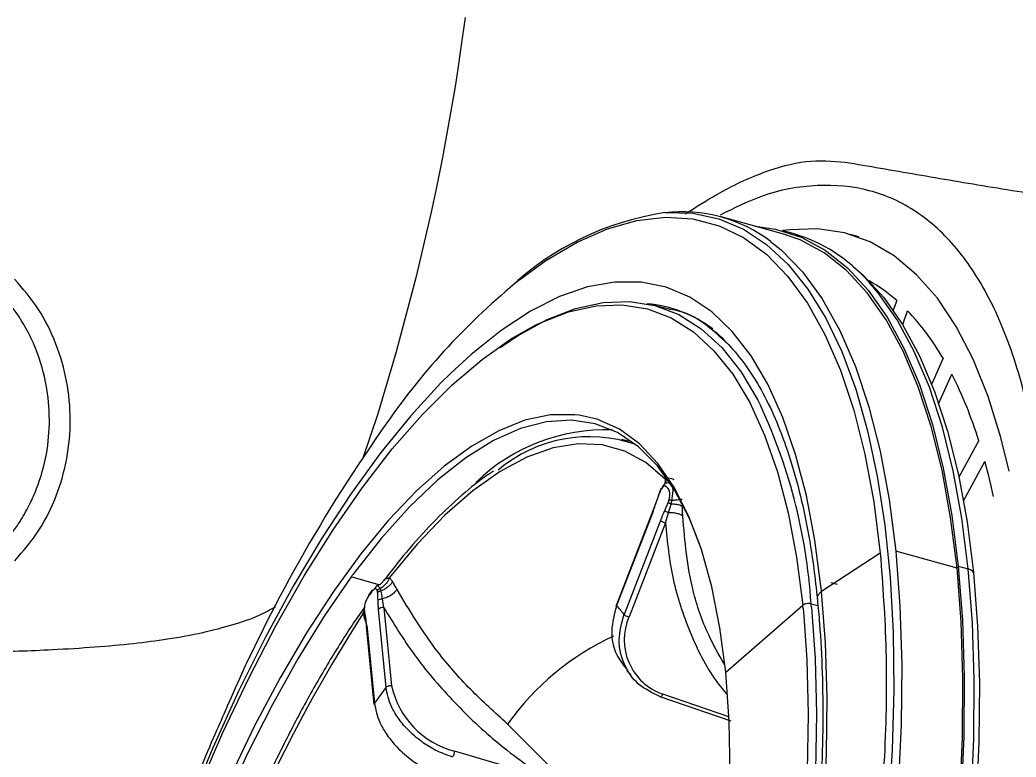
# Model space of a CAD drawing. Extents: x 943 to 1030, y 781 to 934.
# Drawn here: x 994.455 to 997.186, y 848.776 to 850.799 of the extents above; entities that cross this region are included whole.
import ezdxf

# ---------------------------------------------------------------- set-up
doc = ezdxf.new("R2010")
doc.units = 0
doc.header["$MEASUREMENT"] = 0
doc.layers.add('1', color=4, linetype='Continuous')

# ---------------------------------------------------------------- blocks, each defined once
blk = doc.blocks.new('AIRA')
at = {"layer": '1', "color": 3, "linetype": 'Continuous', "lineweight": 25}
for p, q in [((53.3684, 47.0468), (53.2003, 47.0928)), ((53.3979, 47.0469), (53.3705, 47.0544)), ((53.5775, 47.038), (53.5538, 47.045)), ((53.0566, 46.84), (53.0138, 46.8509)), ((53.6818, 46.8634), (53.6722, 46.8369)), ((53.698, 46.7976), (53.7115, 46.8352)), ((53.8088, 46.7049), (53.7777, 46.6347)), ((53.7971, 46.5817), (53.8326, 46.6616)), ((52.8592, 46.538), (52.8104, 46.5488)), ((52.9475, 46.4763), (52.9275, 46.4818)), ((53.9066, 46.4789), (53.8522, 46.3788)), ((53.8649, 46.3138), (53.9236, 46.4218)), ((53.0471, 46.3732), (53.0484, 46.3683)), ((53.0479, 46.3612), (53.0479, 46.3613)), ((53.0318, 46.3392), (53.0234, 46.3149)), ((53.035, 46.3469), (53.0318, 46.3392)), ((53.0235, 46.3152), (53.0132, 46.2865)), ((53.056, 46.281), (53.0634, 46.3048)), ((53.0129, 46.2862), (52.9114, 46.0242)), ((53.0134, 46.2848), (52.9134, 46.0267)), ((53.0474, 46.2532), (53.056, 46.281)), ((53.0338, 46.2601), (52.9338, 46.002)), ((53.0474, 46.2532), (52.9475, 45.9951)), ((53.6364, 46.17), (53.4755, 46.065)), ((53.847, 46.1295), (53.6789, 46.1755)), ((53.8505, 46.1343), (53.8779, 46.1268)), ((52.2618, 46.0831), (52.1856, 46.105)), ((53.5007, 46.0898), (53.5182, 46.085)), ((52.2424, 46.0678), (52.2355, 46.0583)), ((52.2677, 46.0666), (52.2651, 46.0731)), ((52.2714, 46.0446), (52.2677, 46.0666)), ((52.2755, 46.0203), (52.2714, 46.0446)), ((53.4467, 46.0312), (53.4656, 46.0263)), ((52.2184, 46.0053), (52.2209, 46.0122)), ((52.2184, 46.0053), (52.2229, 46.0078)), ((52.2205, 46.017), (52.221, 46.0098)), ((52.221, 46.0099), (52.2242, 45.9902)), ((52.26, 46.0159), (52.281, 45.8019)), ((52.2755, 46.0203), (52.2966, 45.8063)), ((53.2126, 45.8434), (53.4239, 46.0271)), ((53.4248, 46.0183), (53.4268, 45.9972)), ((52.2229, 45.9884), (52.2252, 45.9829)), ((52.2242, 45.9904), (52.2272, 45.9678)), ((52.227, 45.9686), (52.2481, 45.7546)), ((52.2283, 45.9726), (52.2493, 45.7587)), ((52.281, 45.8019), (52.2493, 45.7587)), ((53.2211, 45.7214), (53.0402, 45.7833)), ((53.0323, 45.7769), (53.2271, 45.7103)), ((52.7806, 45.535), (52.6147, 45.7013)), ((52.7143, 45.5543), (52.4686, 45.627))]:
    blk.add_line(p, q, dxfattribs=at)
at = {"layer": '1', "color": 3, "linetype": 'Continuous', "lineweight": 25, "flags": 128}
for points in [[(52.4978, 47.6397), (52.4866, 47.5574), (52.477, 47.4926), (52.4704, 47.4506), (52.4556, 47.3627), (52.4358, 47.2555), (52.4185, 47.1698), (52.4048, 47.1054), (52.3637, 46.9295), (52.3088, 46.7227), (52.2583, 46.5526), (52.2177, 46.4306)], [(53.0461, 47.1046), (53.048, 47.1048), (53.1226, 47.103), (53.1939, 47.0877), (53.2614, 47.0591), (53.3248, 47.0172), (53.3837, 46.9624), (53.4379, 46.8948), (53.4871, 46.8149), (53.5309, 46.7231), (53.5692, 46.6198), (53.6018, 46.5057), (53.6284, 46.3813), (53.649, 46.2473), (53.6634, 46.1043), (53.6715, 45.9533), (53.6734, 45.7949), (53.669, 45.6301), (53.6582, 45.4596)], [(52.6469, 46.9198), (52.7197, 46.9728), (52.8049, 47.0234), (52.8882, 47.0603), (52.9693, 47.0834), (53.0476, 47.0925), (53.1227, 47.0876), (53.1943, 47.0687), (53.2618, 47.0359), (53.325, 46.9894), (53.3834, 46.9294), (53.4368, 46.8563), (53.4848, 46.7705), (53.5272, 46.6724), (53.5638, 46.5627), (53.5943, 46.442), (53.6185, 46.3108), (53.6364, 46.17)], [(53.2937, 47.0673), (53.3495, 47.0595), (53.4193, 47.0375), (53.4851, 47.002), (53.5467, 46.9534), (53.6036, 46.8918), (53.6556, 46.8176), (53.7024, 46.7312), (53.7437, 46.6331), (53.7794, 46.5237), (53.8091, 46.4037), (53.8329, 46.2737), (53.8505, 46.1343)], [(53.9901, 46.3951), (53.9675, 46.4875), (53.9324, 46.6004), (53.8915, 46.7021), (53.8449, 46.792), (53.7931, 46.8695), (53.7362, 46.9343), (53.6745, 46.986), (53.6084, 47.0244), (53.5383, 47.0492), (53.4644, 47.0604), (53.3872, 47.0577), (53.3681, 47.0551)], [(53.847, 46.1295), (53.8294, 46.2684), (53.8058, 46.3981), (53.7761, 46.5177), (53.7405, 46.6268), (53.6993, 46.7246), (53.6527, 46.8107), (53.6008, 46.8847), (53.5441, 46.9461), (53.4827, 46.9946), (53.4171, 47.0299), (53.3684, 47.0468)], [(53.3359, 47.0256), (53.3647, 47.0023), (53.4237, 46.9418), (53.4775, 46.868), (53.526, 46.7815), (53.5688, 46.6826), (53.6056, 46.5718), (53.6364, 46.45), (53.6609, 46.3176), (53.6789, 46.1755)], [(53.5609, 46.9578), (53.5892, 46.9333), (53.646, 46.8719), (53.6978, 46.798), (53.7444, 46.7119), (53.7856, 46.614), (53.8211, 46.505), (53.8508, 46.3854), (53.8745, 46.2558), (53.892, 46.1169)], [(53.4746, 46.0737), (53.4573, 46.2057), (53.4339, 46.3285), (53.4045, 46.4411), (53.3692, 46.5429), (53.3283, 46.6335), (53.2821, 46.7121), (53.2307, 46.7784), (53.1745, 46.832), (53.1139, 46.8725), (53.0491, 46.8998), (52.9806, 46.9136), (52.9087, 46.9139), (52.8339, 46.9007), (52.7567, 46.8741), (52.6774, 46.8341), (52.5965, 46.7811), (52.5145, 46.7154), (52.4582, 46.6634)], [(53.8779, 46.1268), (53.8604, 46.2662), (53.8366, 46.3962), (53.8068, 46.5162), (53.7712, 46.6255), (53.7299, 46.7237), (53.6831, 46.8101), (53.6311, 46.8843), (53.6041, 46.9157)], [(52.5938, 46.7341), (52.6431, 46.7674), (52.723, 46.8112), (52.8009, 46.8416), (52.8764, 46.8581), (52.949, 46.8608), (53.0182, 46.8497), (53.0837, 46.8247), (53.1451, 46.7861), (53.2018, 46.7341), (53.2537, 46.669), (53.2998, 46.5923)], [(52.6942, 46.7975), (52.7046, 46.8024), (52.782, 46.8326), (52.8571, 46.849), (52.9292, 46.8517), (52.998, 46.8407), (53.0631, 46.8158), (53.1241, 46.7775), (53.1805, 46.7258), (53.2321, 46.6611), (53.2785, 46.5838), (53.3194, 46.4943), (53.3546, 46.3933), (53.3839, 46.2812), (53.407, 46.159), (53.4239, 46.0271)], [(51.766, 45.5204), (51.8341, 45.6782), (51.9055, 45.8294), (51.98, 45.9731), (52.057, 46.1084), (52.136, 46.2346), (52.2165, 46.3507), (52.2982, 46.4561), (52.3803, 46.5502), (52.4626, 46.6323), (52.5444, 46.702), (52.6252, 46.7588), (52.6942, 46.7975)], [(52.4582, 46.6634), (52.4319, 46.6373), (52.3492, 46.5473), (52.2669, 46.446), (52.1853, 46.3338), (52.1051, 46.2115), (52.0266, 46.0799), (51.9504, 45.9395), (51.8769, 45.7914), (51.8065, 45.6363), (51.7396, 45.4752), (51.6766, 45.3089), (51.6179, 45.1386), (51.5639, 44.9651), (51.5148, 44.7895), (51.4709, 44.6128), (51.4325, 44.436), (51.3998, 44.2602), (51.3731, 44.0864), (51.3523, 43.9157), (51.3378, 43.7489), (51.3295, 43.5872)], [(52.8104, 46.5488), (52.7985, 46.5502), (52.7318, 46.5494), (52.6622, 46.5347), (52.5902, 46.5062), (52.5162, 46.4642), (52.4409, 46.409), (52.3648, 46.3409), (52.2883, 46.2605), (52.2122, 46.1683), (52.1368, 46.065), (52.0628, 45.9513), (51.9906, 45.8281), (51.9209, 45.6962), (51.8541, 45.5566)], [(53.1408, 46.1959), (53.1132, 46.2649), (53.0719, 46.3438), (53.0252, 46.4098), (52.9732, 46.4623), (52.9164, 46.5009), (52.8551, 46.5253), (52.79, 46.5354), (52.7214, 46.531), (52.6499, 46.5122), (52.5761, 46.4792), (52.5004, 46.4321), (52.4234, 46.3714), (52.3458, 46.2975), (52.2681, 46.2109), (52.1909, 46.1124)], [(53.2126, 45.8434), (53.1967, 45.9656), (53.1744, 46.078), (53.1461, 46.18), (53.1118, 46.2709), (53.0719, 46.3498), (53.0265, 46.4164), (52.9762, 46.47), (52.9211, 46.5104), (52.8617, 46.5372), (52.8592, 46.538)], [(53.0471, 46.3732), (52.9938, 46.4186), (52.9358, 46.4501), (52.8738, 46.4674), (52.808, 46.4704), (52.7391, 46.4591), (52.6676, 46.4336), (52.594, 46.394), (52.5189, 46.3408), (52.4428, 46.2742), (52.3664, 46.1948), (52.2903, 46.1032)], [(53.0134, 46.2848), (53.0129, 46.2855), (53.0128, 46.2861), (53.0132, 46.2865)], [(53.6789, 46.1755), (53.6904, 46.0245), (53.6953, 45.8653), (53.6936, 45.6989), (53.6853, 45.5263), (53.6704, 45.3483), (53.6491, 45.166), (53.6213, 44.9804), (53.5874, 44.7926), (53.5474, 44.6035), (53.5017, 44.4142), (53.4504, 44.2259), (53.3939, 44.0395), (53.3324, 43.8561), (53.2664, 43.6767), (53.1961, 43.5024), (53.122, 43.334), (53.0444, 43.1726), (52.9639, 43.019), (52.8809, 42.8742), (52.7958, 42.7388), (52.7091, 42.6137)], [(53.8505, 46.1343), (53.8618, 45.9865), (53.8669, 45.8308), (53.8656, 45.6682), (53.858, 45.4995), (53.844, 45.3257), (53.8239, 45.1475), (53.7977, 44.9661), (53.7655, 44.7824), (53.7275, 44.5973), (53.6839, 44.4118), (53.635, 44.227), (53.5809, 44.0438), (53.5221, 43.8632), (53.4587, 43.6861), (53.3912, 43.5135)], [(53.3891, 43.5166), (53.4564, 43.6886), (53.5196, 43.8652), (53.5782, 44.0453), (53.6321, 44.2279), (53.6809, 44.4122), (53.7244, 44.5971), (53.7622, 44.7816), (53.7943, 44.9648), (53.8205, 45.1457), (53.8406, 45.3233), (53.8544, 45.4966), (53.862, 45.6648), (53.8633, 45.8269), (53.8583, 45.9821), (53.847, 46.1295)], [(53.892, 46.1169), (53.9034, 45.9695), (53.9084, 45.8143), (53.9071, 45.6522), (53.8995, 45.4841), (53.8856, 45.3108), (53.8656, 45.1332), (53.8394, 44.9524), (53.8073, 44.7692), (53.7695, 44.5847), (53.726, 44.3998), (53.6772, 44.2156), (53.6234, 44.033), (53.5647, 43.8529), (53.5015, 43.6764), (53.4343, 43.5043)], [(53.4187, 43.506), (53.4862, 43.6786), (53.5496, 43.8557), (53.6084, 44.0363), (53.6624, 44.2195), (53.7114, 44.4043), (53.755, 44.5898), (53.793, 44.7749), (53.8252, 44.9586), (53.8514, 45.14), (53.8715, 45.3181), (53.8854, 45.492), (53.893, 45.6607), (53.8943, 45.8233), (53.8893, 45.9789), (53.8779, 46.1268)], [(52.1856, 46.105), (52.1115, 45.9974), (52.039, 45.8799), (51.9686, 45.7534), (51.9008, 45.6187), (51.8362, 45.477), (51.7751, 45.3291), (51.7181, 45.1761), (51.6655, 45.0192), (51.6177, 44.8594), (51.575, 44.6979), (51.5378, 44.5359), (51.5063, 44.3746), (51.4808, 44.215), (51.4614, 44.0583), (51.4482, 43.9057), (51.4414, 43.7583), (51.4411, 43.617), (51.4471, 43.483)], [(53.0117, 43.5699), (53.0786, 43.7311), (53.1416, 43.8973), (53.2003, 44.0677), (53.2543, 44.2412), (53.3034, 44.4168), (53.3473, 44.5935), (53.3857, 44.7703), (53.4184, 44.946), (53.4451, 45.1198), (53.4659, 45.2906), (53.4804, 45.4573), (53.4887, 45.6191), (53.4906, 45.7748), (53.4862, 45.9238), (53.4755, 46.065)], [(53.4476, 46.0223), (53.4578, 45.8804), (53.4615, 45.7306), (53.4588, 45.5739), (53.4495, 45.4113), (53.4339, 45.2436), (53.4119, 45.0721), (53.3838, 44.8977), (53.3496, 44.7214), (53.3096, 44.5445), (53.2641, 44.3679), (53.2133, 44.1928), (53.1576, 44.0202), (53.0972, 43.8511), (53.0325, 43.6868), (52.9641, 43.528)], [(53.4268, 45.9972), (53.4349, 45.8772), (53.4387, 45.7283), (53.4359, 45.5726), (53.4267, 45.4109), (53.4112, 45.2443), (53.3893, 45.0738), (53.3613, 44.9004), (53.3274, 44.7252), (53.2877, 44.5493), (53.2424, 44.3738), (53.1919, 44.1997), (53.1365, 44.0282), (53.0765, 43.8602), (53.0122, 43.6968), (52.9442, 43.539)], [(52.475, 43.1345), (52.5518, 43.2463), (52.6269, 43.3685), (52.6997, 43.5004), (52.7697, 43.6408), (52.8362, 43.7887), (52.8989, 43.9429), (52.9571, 44.1024), (53.0106, 44.2659), (53.0589, 44.4321), (53.1015, 44.5998), (53.1383, 44.7677), (53.1688, 44.9345), (53.193, 45.099), (53.2105, 45.2598), (53.2213, 45.4159), (53.2252, 45.5659), (53.2223, 45.7088), (53.2126, 45.8434)]]:
    blk.add_lwpolyline(points, dxfattribs=at)
at = {"layer": '1', "color": 3, "linetype": 'Continuous', "lineweight": 25}
for centre, radius, start, end in [((53.1643, 46.3182), 0.7952, 98.5489, 133.1559), ((53.0949, 46.7075), 0.3992, 52.8496, 97.1135), ((53.2737, 46.6242), 0.4406, 41.419, 73.6257), ((53.8589, 45.4319), 1.9191, 129.1638, 145.178), ((53.392, 46.535), 0.438, 48.5733, 60.794), ((52.9654, 46.5044), 0.3517, 53.0143, 84.8512), ((53.2251, 46.3703), 0.6728, 29.8225, 43.7052), ((52.7649, 46.1223), 1.1962, 17.3432, 26.7976), ((51.9369, 45.9357), 1.5129, 3.6214, 25.7249), ((55.8197, 44.0236), 4.3331, 144.6964, 156.5372), ((52.8834, 45.9983), 0.5104, 87.9711, 134.1917), ((52.8386, 46.104), 0.3858, 70.7309, 130.3069), ((52.1698, 45.9371), 1.8195, 12.3385, 15.451), ((53.0549, 46.285), 0.0327, 229.6332, 256.6757), ((53.9936, 44.7861), 2.238, 143.6573, 143.8893), ((53.8734, 46.1055), 0.0218, 31.5449, 78.0718), ((50.8186, 45.7972), 2.6704, 5.7549, 5.9416), ((50.8239, 45.7669), 2.6361, 5.5606, 5.7549), ((55.8995, 43.6525), 4.3687, 147.4148, 170.2396), ((52.2714, 46.0054), 0.0155, 74.3676, 137.2678), ((52.6357, 45.7765), 0.3738, 37.1081, 42.0188), ((50.817, 45.7644), 2.6202, 5.5602, 5.7553), ((53.0925, 45.9324), 0.158, 156.6182, 250.6745), ((52.2328, 45.969), 0.00581, 141.7773, 184.3553), ((53.212, 45.2774), 0.7324, 114.7541, 144.6393), ((52.5284, 45.8565), 0.2372, 192.2098, 255.3947)]:
    blk.add_arc(centre, radius, start, end, dxfattribs=at)
for points, knots in [([(53.6193, 49.7849), (53.6554, 49.7635), (53.7251, 49.7223), (53.8289, 49.6491), (53.9258, 49.5724), (54.0208, 49.4874), (54.1126, 49.3954), (54.1882, 49.3094), (54.2481, 49.2346), (54.2898, 49.1791), (54.3275, 49.1257), (54.3666, 49.067), (54.4085, 48.9996), (54.4469, 48.9321), (54.4769, 48.8757), (54.499, 48.8318), (54.5202, 48.7879), (54.5406, 48.7432), (54.5605, 48.6973), (54.5794, 48.6508), (54.5939, 48.613), (54.6126, 48.5622), (54.6387, 48.4858), (54.6683, 48.3844), (54.6926, 48.2849), (54.7102, 48.1995), (54.7246, 48.1154), (54.7367, 48.026), (54.7459, 47.93), (54.7522, 47.8157), (54.7526, 47.693), (54.7455, 47.5643), (54.7322, 47.4423), (54.7115, 47.3195), (54.6838, 47.1969), (54.6589, 47.1172), (54.6465, 47.0774)], [0, 0, 0, 0, 0.041877, 0.080684, 0.124938, 0.162415, 0.204059, 0.249871, 0.271725, 0.295334, 0.315802, 0.333599, 0.36208, 0.390746, 0.406792, 0.422206, 0.436991, 0.452658, 0.468361, 0.484076, 0.499804, 0.506399, 0.535005, 0.57566, 0.605751, 0.631597, 0.658037, 0.686553, 0.717193, 0.749994, 0.796119, 0.835292, 0.875081, 0.916031, 0.958064, 1, 1, 1, 1]), ([(53.1026, 47.1016), (53.1313, 47.12), (53.2036, 47.1662), (53.3153, 47.218), (53.4349, 47.2513), (53.5051, 47.246), (53.5403, 47.2434)], [0, 0, 0, 0, 0.1825795, 0.4603611, 0.7299388, 1, 1, 1, 1]), ([(53.5403, 47.2433), (53.6048, 47.2321), (53.7334, 47.2099), (53.9421, 47.1744), (54.1624, 47.1395), (54.3954, 47.1059), (54.5628, 47.0869), (54.6465, 47.0774)], [0, 0, 0, 0, 0.202046, 0.40218, 0.602146, 0.801006, 1, 1, 1, 1]), ([(52.1524, 41.8091), (52.1988, 41.8018), (52.2916, 41.787), (52.4404, 41.8232), (52.5935, 41.9019), (52.7492, 42.0256), (52.9055, 42.1917), (53.0602, 42.3973), (53.2115, 42.6395), (53.3571, 42.9142), (53.4837, 43.1914), (53.5918, 43.4597), (53.6829, 43.7114), (53.7671, 43.9708), (53.8436, 44.235), (53.9114, 44.5015), (53.97, 44.7674), (54.0186, 45.0302), (54.0609, 45.3155), (54.0917, 45.6177), (54.1048, 45.927), (54.0964, 46.2108), (54.0663, 46.4646), (54.0148, 46.685), (53.9422, 46.8682), (53.8495, 47.012), (53.738, 47.1138), (53.6092, 47.1725), (53.4652, 47.1849), (53.3273, 47.1621), (53.2347, 47.1162), (53.1976, 47.0978)], [0, 0, 0, 0, 0.037535, 0.075151, 0.112508, 0.150111, 0.187524, 0.224991, 0.262515, 0.300014, 0.337501, 0.365628, 0.393756, 0.421884, 0.450012, 0.47814, 0.506268, 0.534395, 0.562529, 0.600022, 0.637518, 0.675036, 0.712525, 0.749967, 0.787552, 0.824944, 0.862476, 0.900075, 0.937553, 0.975009, 1, 1, 1, 1]), ([(51.2636, 46.1496), (51.2868, 46.1766), (51.333, 46.2305), (51.38, 46.3268), (51.4089, 46.4296), (51.4184, 46.5362), (51.4084, 46.6426), (51.3791, 46.7452), (51.3317, 46.8414), (51.2856, 46.8953), (51.2624, 46.9224)], [0, 0, 0, 0, 0.125556, 0.250394, 0.375293, 0.500077, 0.624866, 0.749553, 0.874305, 1, 1, 1, 1]), ([(51.2206, 46.1848), (51.2341, 46.2), (51.2556, 46.2242), (51.2831, 46.2652), (51.3047, 46.3037), (51.3308, 46.3633), (51.3524, 46.4404), (51.3609, 46.537), (51.3522, 46.6329), (51.329, 46.7152), (51.2988, 46.7805), (51.2654, 46.8359), (51.2366, 46.869), (51.2203, 46.8876)], [0, 0, 0, 0, 0.0789899, 0.1256383, 0.1917301, 0.2505773, 0.3780639, 0.5001382, 0.6248556, 0.7494776, 0.8299034, 0.9039953, 1, 1, 1, 1]), ([(53.2158, 46.7465), (53.1983, 46.7628), (53.1508, 46.8071), (53.0962, 46.8358), (53.0576, 46.8394), (53.0565, 46.8395)], [0, 0, 0, 0, 0.361446, 0.980456, 1, 1, 1, 1]), ([(53.1659, 46.7903), (53.167, 46.7896), (53.1861, 46.7779), (53.2203, 46.744), (53.2676, 46.6881), (53.3104, 46.62), (53.3488, 46.5417), (53.3827, 46.4529), (53.4119, 46.3543), (53.436, 46.2461), (53.4532, 46.1421), (53.4609, 46.0724), (53.464, 46.0443)], [0, 0, 0, 0, 0.007269, 0.125277, 0.241157, 0.355607, 0.469331, 0.582792, 0.696221, 0.809726, 0.923368, 1, 1, 1, 1]), ([(52.5761, 46.3951), (52.5678, 46.3898), (52.536, 46.3695), (52.48, 46.3224), (52.4085, 46.2541), (52.3401, 46.1788), (52.296, 46.1219), (52.2755, 46.0954)], [0, 0, 0, 0, 0.083678, 0.320296, 0.557089, 0.793758, 1, 1, 1, 1]), ([(53.0611, 46.3598), (53.0597, 46.361), (53.0569, 46.3635), (53.0501, 46.3631), (53.0422, 46.3585), (53.039, 46.3517), (53.0373, 46.3482)], [0, 0, 0, 0, 0.229957, 0.473897, 0.730916, 1, 1, 1, 1]), ([(53.0471, 46.3732), (53.0466, 46.3705), (53.0459, 46.3667), (53.0455, 46.3622), (53.0454, 46.3609)], [0, 0, 0, 0, 0.717387, 1, 1, 1, 1]), ([(53.0471, 46.3732), (53.0503, 46.3748), (53.0573, 46.3784), (53.0659, 46.3746), (53.0707, 46.3726)], [0, 0, 0, 0, 0.449657, 1, 1, 1, 1]), ([(53.0484, 46.3683), (53.0486, 46.3663), (53.0488, 46.3638), (53.0479, 46.3615), (53.0477, 46.361)], [0, 0, 0, 0, 0.778149, 1, 1, 1, 1]), ([(53.024, 46.3139), (53.0255, 46.3184), (53.0283, 46.3265), (53.0311, 46.3345), (53.0324, 46.338)], [0, 0, 0, 0, 0.559999, 1, 1, 1, 1]), ([(53.0324, 46.338), (53.0321, 46.3383), (53.0316, 46.3388), (53.0318, 46.3393), (53.0328, 46.3395), (53.0341, 46.3394), (53.0347, 46.3393)], [0, 0, 0, 0, 0.245271, 0.5, 0.754729, 1, 1, 1, 1]), ([(53.0324, 46.338), (53.0328, 46.3393), (53.0337, 46.3415), (53.0346, 46.3436), (53.0351, 46.3445)], [0, 0, 0, 0, 0.559751, 1, 1, 1, 1]), ([(53.0351, 46.3445), (53.0349, 46.345), (53.0346, 46.346), (53.0351, 46.3475), (53.0365, 46.3479), (53.0373, 46.3482)], [0, 0, 0, 0, 0.27723, 0.562127, 1, 1, 1, 1]), ([(53.051, 46.3517), (53.0496, 46.353), (53.047, 46.3554), (53.0423, 46.3542), (53.0382, 46.3502), (53.0361, 46.3463), (53.0351, 46.3445)], [0, 0, 0, 0, 0.333235, 0.622136, 0.821177, 1, 1, 1, 1]), ([(53.0554, 46.3463), (53.0546, 46.3474), (53.0531, 46.3492), (53.0516, 46.3509), (53.051, 46.3517)], [0, 0, 0, 0, 0.56, 1, 1, 1, 1]), ([(53.0574, 46.3175), (53.0579, 46.3195), (53.059, 46.3235), (53.0597, 46.3298), (53.0596, 46.3362), (53.0582, 46.3422), (53.0564, 46.3449), (53.0554, 46.3463)], [0, 0, 0, 0, 0.149496, 0.312796, 0.494673, 0.732671, 1, 1, 1, 1]), ([(53.065, 46.3147), (53.0656, 46.3195), (53.0668, 46.3289), (53.0687, 46.3407), (53.0686, 46.3494), (53.0666, 46.3528), (53.0656, 46.3544)], [0, 0, 0, 0, 0.269387, 0.526302, 0.770506, 1, 1, 1, 1]), ([(53.0134, 46.2848), (53.0154, 46.2902), (53.019, 46.2998), (53.0225, 46.3096), (53.024, 46.3139)], [0, 0, 0, 0, 0.559967, 1, 1, 1, 1]), ([(53.0549, 46.3107), (53.0531, 46.3065), (53.0499, 46.2989), (53.0467, 46.2914), (53.0453, 46.2881)], [0, 0, 0, 0, 0.559999, 1, 1, 1, 1]), ([(53.0574, 46.3175), (53.057, 46.3162), (53.0562, 46.3139), (53.0553, 46.3117), (53.0549, 46.3107)], [0, 0, 0, 0, 0.5597516, 1, 1, 1, 1]), ([(53.0549, 46.3107), (53.0553, 46.3103), (53.056, 46.3093), (53.058, 46.3078), (53.0605, 46.3062), (53.0624, 46.3053), (53.0634, 46.3048)], [0, 0, 0, 0, 0.245275, 0.5, 0.754725, 1, 1, 1, 1]), ([(53.0574, 46.3175), (53.0578, 46.3173), (53.0585, 46.317), (53.0603, 46.3163), (53.0625, 46.3155), (53.0642, 46.315), (53.065, 46.3147)], [0, 0, 0, 0, 0.246536, 0.5, 0.753464, 1, 1, 1, 1]), ([(53.0634, 46.3048), (53.0637, 46.3066), (53.0643, 46.3099), (53.0648, 46.3132), (53.065, 46.3147)], [0, 0, 0, 0, 0.564894, 1, 1, 1, 1]), ([(53.0942, 46.2981), (53.093, 46.2989), (53.0905, 46.3007), (53.0833, 46.3027), (53.0741, 46.3043), (53.0669, 46.3046), (53.0634, 46.3048)], [0, 0, 0, 0, 0.240022, 0.493069, 0.749788, 1, 1, 1, 1]), ([(53.0931, 46.3177), (53.092, 46.3175), (53.0897, 46.3171), (53.0832, 46.3164), (53.0749, 46.3156), (53.0683, 46.315), (53.065, 46.3147)], [0, 0, 0, 0, 0.241724, 0.494678, 0.750434, 1, 1, 1, 1]), ([(53.0453, 46.2881), (53.0431, 46.283), (53.0391, 46.2738), (53.0354, 46.2643), (53.0338, 46.2601)], [0, 0, 0, 0, 0.559967, 1, 1, 1, 1]), ([(53.0453, 46.2881), (53.0457, 46.2876), (53.0465, 46.2864), (53.0492, 46.2844), (53.0525, 46.2825), (53.0549, 46.2815), (53.056, 46.281)], [0, 0, 0, 0, 0.2430984, 0.4999999, 0.7569015, 1, 1, 1, 1]), ([(53.0948, 46.2714), (53.0933, 46.2727), (53.0903, 46.2755), (53.0812, 46.2788), (53.0693, 46.2809), (53.0604, 46.281), (53.056, 46.281)], [0, 0, 0, 0, 0.233439, 0.486577, 0.746986, 1, 1, 1, 1]), ([(53.0948, 46.2714), (53.0946, 46.2763), (53.0945, 46.2851), (53.0943, 46.2941), (53.0942, 46.2981)], [0, 0, 0, 0, 0.559373, 1, 1, 1, 1]), ([(53.0474, 46.2532), (53.0525, 46.2014), (53.0627, 46.0979), (53.1124, 45.9526), (53.1642, 45.8454), (53.2069, 45.7936), (53.2175, 45.7808)], [0, 0, 0, 0, 0.300483, 0.600987, 0.901491, 1, 1, 1, 1]), ([(53.209, 45.8657), (53.194, 45.892), (53.1577, 45.9554), (53.1112, 46.0901), (53.101, 46.2026), (53.0948, 46.2714)], [0, 0, 0, 0, 0.2160296, 0.5211472, 1, 1, 1, 1]), ([(52.2722, 46.0916), (52.27, 46.0891), (52.2655, 46.0841), (52.2583, 46.081), (52.2546, 46.0794)], [0, 0, 0, 0, 0.48589, 1, 1, 1, 1]), ([(52.2903, 46.1032), (52.2892, 46.1004), (52.287, 46.0945), (52.2811, 46.086), (52.2737, 46.0785), (52.268, 46.0749), (52.2651, 46.0731)], [0, 0, 0, 0, 0.241789, 0.494703, 0.750405, 1, 1, 1, 1]), ([(52.2988, 46.0917), (52.2972, 46.0893), (52.2939, 46.0844), (52.2864, 46.0773), (52.2774, 46.071), (52.2709, 46.0681), (52.2677, 46.0666)], [0, 0, 0, 0, 0.240843, 0.493894, 0.750171, 1, 1, 1, 1]), ([(52.2699, 46.0885), (52.2729, 46.0929), (52.2784, 46.101), (52.2866, 46.1025), (52.2903, 46.1032)], [0, 0, 0, 0, 0.547637, 1, 1, 1, 1]), ([(52.299, 46.0922), (52.2975, 46.0945), (52.2947, 46.0987), (52.2916, 46.1018), (52.2903, 46.1032)], [0, 0, 0, 0, 0.558793, 1, 1, 1, 1]), ([(52.299, 46.0922), (52.299, 46.0921), (52.2989, 46.0919), (52.2988, 46.0918), (52.2988, 46.0917)], [0, 0, 0, 0, 0.55936, 1, 1, 1, 1]), ([(52.3115, 46.0703), (52.3092, 46.0745), (52.3051, 46.082), (52.3009, 46.0891), (52.299, 46.0922)], [0, 0, 0, 0, 0.559307, 1, 1, 1, 1]), ([(52.2413, 46.0635), (52.24, 46.0617), (52.2377, 46.0586), (52.2354, 46.0554), (52.2343, 46.054)], [0, 0, 0, 0, 0.56, 1, 1, 1, 1]), ([(52.2343, 46.054), (52.2343, 46.0549), (52.2343, 46.0566), (52.2352, 46.0579), (52.2357, 46.0585)], [0, 0, 0, 0, 0.4887071, 1, 1, 1, 1]), ([(52.2568, 46.0674), (52.2564, 46.0685), (52.2556, 46.0709), (52.2533, 46.0725), (52.2502, 46.0723), (52.246, 46.0694), (52.2429, 46.0655), (52.2413, 46.0635)], [0, 0, 0, 0, 0.149355, 0.312216, 0.493861, 0.732158, 1, 1, 1, 1]), ([(52.2413, 46.0635), (52.2413, 46.0643), (52.2413, 46.066), (52.2425, 46.0681), (52.2444, 46.0695), (52.2462, 46.0698), (52.2471, 46.07)], [0, 0, 0, 0, 0.244354, 0.5, 0.755646, 1, 1, 1, 1]), ([(52.2651, 46.0731), (52.2636, 46.0755), (52.2605, 46.0803), (52.2568, 46.0809), (52.2525, 46.0772), (52.2489, 46.0723), (52.2471, 46.07)], [0, 0, 0, 0, 0.269059, 0.527082, 0.77112, 1, 1, 1, 1]), ([(52.2568, 46.0674), (52.2572, 46.068), (52.2581, 46.0693), (52.2601, 46.071), (52.2625, 46.0724), (52.2643, 46.0729), (52.2651, 46.0731)], [0, 0, 0, 0, 0.2465364, 0.5000001, 0.7534639, 1, 1, 1, 1]), ([(52.2568, 46.0674), (52.2569, 46.0665), (52.2572, 46.065), (52.2574, 46.0632), (52.2574, 46.0624)], [0, 0, 0, 0, 0.5597842, 1, 1, 1, 1]), ([(52.2574, 46.0624), (52.2579, 46.063), (52.2591, 46.0641), (52.2616, 46.0654), (52.2645, 46.0663), (52.2667, 46.0665), (52.2677, 46.0666)], [0, 0, 0, 0, 0.245366, 0.5, 0.754634, 1, 1, 1, 1]), ([(52.2574, 46.0624), (52.2576, 46.0584), (52.2579, 46.0511), (52.2582, 46.0438), (52.2584, 46.0406)], [0, 0, 0, 0, 0.5599989, 1, 1, 1, 1]), ([(52.3115, 46.0703), (52.3095, 46.0677), (52.3052, 46.0625), (52.2953, 46.0549), (52.2834, 46.0483), (52.2754, 46.0458), (52.2714, 46.0446)], [0, 0, 0, 0, 0.233457, 0.486601, 0.747002, 1, 1, 1, 1]), ([(52.6147, 45.7013), (52.58, 45.7326), (52.5105, 45.7952), (52.4029, 45.9181), (52.3462, 46.0126), (52.3115, 46.0703)], [0, 0, 0, 0, 0.280162, 0.56032, 1, 1, 1, 1]), ([(53.4643, 46.0443), (53.4642, 46.0455), (53.4638, 46.0488), (53.4656, 46.0542), (53.4694, 46.06), (53.4735, 46.0633), (53.4755, 46.065)], [0, 0, 0, 0, 0.170422, 0.446948, 0.723474, 1, 1, 1, 1]), ([(53.464, 46.0443), (53.4661, 46.0218), (53.4722, 45.9566), (53.4781, 45.8429), (53.4798, 45.7018), (53.4758, 45.5545), (53.4663, 45.4021), (53.4513, 45.2453), (53.4308, 45.0849), (53.405, 44.922), (53.3739, 44.7573), (53.3377, 44.5917), (53.2967, 44.4261), (53.251, 44.2615), (53.2009, 44.0986), (53.1467, 43.9385), (53.0886, 43.7818), (53.027, 43.6296), (52.9622, 43.4825), (52.8946, 43.3414), (52.8245, 43.2071), (52.7523, 43.0802), (52.6785, 42.9615), (52.6035, 42.8516), (52.5277, 42.7511), (52.4516, 42.6606), (52.3756, 42.5804), (52.3003, 42.511), (52.2262, 42.4528), (52.1537, 42.4059), (52.0832, 42.3701), (52.0156, 42.3472), (51.9715, 42.336), (51.9509, 42.3355), (51.9509, 42.3355)], [0, 0, 0, 0, 0.017247, 0.049956, 0.082697, 0.115469, 0.148266, 0.181084, 0.213918, 0.246766, 0.279625, 0.31249, 0.34536, 0.378233, 0.411106, 0.443977, 0.476842, 0.5097, 0.542547, 0.575382, 0.6082, 0.640997, 0.673769, 0.706511, 0.739217, 0.771881, 0.804498, 0.837066, 0.869589, 0.902087, 0.934591, 0.967173, 0.999968, 1, 1, 1, 1]), ([(52.2343, 46.054), (52.2324, 46.0511), (52.2286, 46.0455), (52.2245, 46.0354), (52.2222, 46.0265), (52.222, 46.0219), (52.2218, 46.0198)], [0, 0, 0, 0, 0.333668, 0.622821, 0.821753, 1, 1, 1, 1]), ([(52.2584, 46.0406), (52.259, 46.0413), (52.2604, 46.0426), (52.2637, 46.044), (52.2676, 46.0448), (52.2702, 46.0446), (52.2714, 46.0446)], [0, 0, 0, 0, 0.243098, 0.5, 0.756902, 1, 1, 1, 1]), ([(52.2584, 46.0406), (52.2586, 46.0359), (52.259, 46.0274), (52.2597, 46.0194), (52.26, 46.0159)], [0, 0, 0, 0, 0.559967, 1, 1, 1, 1]), ([(51.0081, 45.8969), (51.0659, 45.8974), (51.1874, 45.8984), (51.3467, 45.9042), (51.4819, 45.9124), (51.5876, 45.9219), (51.6866, 45.9348), (51.7785, 45.9515), (51.8616, 45.9735), (51.9295, 45.996), (51.9635, 46.0154), (51.9778, 46.0235)], [0, 0, 0, 0, 0.148227, 0.311794, 0.420555, 0.523406, 0.620376, 0.728377, 0.831154, 0.928759, 1, 1, 1, 1]), ([(52.2225, 46.0218), (52.2139, 46.0098), (52.182, 45.9653), (52.1282, 45.879), (52.0616, 45.764), (51.9974, 45.6409), (51.9357, 45.5114), (51.8771, 45.3762), (51.8217, 45.236), (51.7706, 45.0917), (51.736, 44.9878), (51.72, 44.9319), (51.7182, 44.9257)], [0, 0, 0, 0, 0.043539, 0.161462, 0.27931, 0.397095, 0.514831, 0.632527, 0.750194, 0.867839, 0.985469, 1, 1, 1, 1]), ([(52.2184, 46.0053), (52.2191, 46.002), (52.2202, 45.9961), (52.2221, 45.9907), (52.2229, 45.9884)], [0, 0, 0, 0, 0.5604143, 1, 1, 1, 1]), ([(52.2218, 46.0198), (52.2214, 46.0193), (52.2207, 46.0183), (52.2206, 46.0173), (52.2206, 46.0169)], [0, 0, 0, 0, 0.55304, 1, 1, 1, 1]), ([(52.2222, 46.0144), (52.2218, 46.0137), (52.221, 46.0122), (52.2209, 46.0099), (52.2215, 46.0077), (52.2227, 46.0065), (52.2232, 46.0059)], [0, 0, 0, 0, 0.245366, 0.5, 0.754634, 1, 1, 1, 1]), ([(52.2222, 46.0144), (52.2221, 46.0153), (52.2219, 46.017), (52.2218, 46.0189), (52.2218, 46.0198)], [0, 0, 0, 0, 0.559785, 1, 1, 1, 1]), ([(52.2252, 45.9955), (52.2247, 45.999), (52.2236, 46.0052), (52.2226, 46.0116), (52.2222, 46.0144)], [0, 0, 0, 0, 0.5599989, 1, 1, 1, 1]), ([(52.2755, 46.0203), (52.302, 45.977), (52.3548, 45.8903), (52.4595, 45.7674), (52.5786, 45.6527), (52.669, 45.5871), (52.7143, 45.5543)], [0, 0, 0, 0, 0.2499912, 0.5000003, 0.7500093, 1, 1, 1, 1]), ([(52.9134, 46.0267), (52.9073, 46.0037), (52.895, 45.9574), (52.9074, 45.8926), (52.9327, 45.8624), (52.9439, 45.8491)], [0, 0, 0, 0, 0.358126, 0.717461, 1, 1, 1, 1]), ([(53.0323, 45.7769), (53.0115, 45.7869), (52.9699, 45.8067), (52.931, 45.8638), (52.915, 45.9322), (52.9276, 45.9788), (52.9338, 46.002)], [0, 0, 0, 0, 0.249606, 0.500027, 0.750012, 1, 1, 1, 1]), ([(52.2252, 45.9955), (52.2248, 45.9946), (52.2239, 45.9929), (52.2241, 45.9911), (52.2243, 45.9903)], [0, 0, 0, 0, 0.522241, 1, 1, 1, 1]), ([(52.2283, 45.9726), (52.2278, 45.977), (52.2269, 45.9849), (52.2258, 45.9922), (52.2252, 45.9955)], [0, 0, 0, 0, 0.559967, 1, 1, 1, 1]), ([(52.9414, 45.8483), (52.9446, 45.8447), (52.9486, 45.8402), (52.953, 45.8343), (52.9539, 45.8331)], [0, 0, 0, 0, 0.793534, 1, 1, 1, 1]), ([(52.4637, 45.6107), (52.4478, 45.6165), (52.4188, 45.6269), (52.3762, 45.6536), (52.341, 45.6839), (52.3138, 45.7175), (52.2904, 45.7566), (52.2847, 45.7843), (52.281, 45.8019)], [0, 0, 0, 0, 0.176851, 0.320296, 0.500155, 0.642474, 0.773368, 1, 1, 1, 1]), ([(52.2493, 45.7587), (52.2529, 45.7412), (52.2586, 45.7135), (52.2814, 45.6738), (52.3086, 45.6389), (52.344, 45.6068), (52.3858, 45.5792), (52.4135, 45.5682), (52.4282, 45.5623)], [0, 0, 0, 0, 0.224688, 0.356071, 0.499859, 0.686813, 0.83263, 1, 1, 1, 1]), ([(51.8456, 45.7483), (51.8345, 45.7238), (51.7942, 45.6353), (51.7316, 45.4785), (51.658, 45.2797), (51.5917, 45.0794), (51.532, 44.8778), (51.4788, 44.6746), (51.4319, 44.4699), (51.392, 44.2635), (51.362, 44.0809), (51.3485, 43.9676), (51.3433, 43.9233)], [0, 0, 0, 0, 0.043287, 0.15643, 0.267891, 0.378168, 0.487761, 0.597164, 0.706813, 0.817105, 0.928572, 1, 1, 1, 1])]:
    blk.add_open_spline(points, degree=3, knots=knots, dxfattribs=at)
for points in [[(53.6364, 46.17), (53.643, 46.0825), (53.6563, 45.9077), (53.6508, 45.6154), (53.6266, 45.3075), (53.5825, 44.9867), (53.5195, 44.6591), (53.4388, 44.3302), (53.3416, 44.0056), (53.2297, 43.691), (53.1049, 43.3915), (52.9694, 43.113), (52.8257, 42.8573), (52.7254, 42.7125), (52.6753, 42.6401)], [(53.4467, 46.0312), (53.4448, 46.0316), (53.4409, 46.0323), (53.4346, 46.0318), (53.4286, 46.0301), (53.4255, 46.0281), (53.4239, 46.0271)], [(52.9338, 46.002), (52.9344, 46.0015), (52.9356, 46.0003), (52.9391, 45.9983), (52.9432, 45.9965), (52.9461, 45.9956), (52.9475, 45.9951)], [(52.281, 45.8019), (52.2819, 45.8028), (52.2835, 45.8046), (52.2876, 45.8063), (52.2922, 45.8071), (52.2951, 45.8066), (52.2966, 45.8063)], [(53.0402, 45.7833), (53.0396, 45.782), (53.0382, 45.7793), (53.0359, 45.7767), (53.0337, 45.7757), (53.0328, 45.7765), (53.0323, 45.7769)], [(52.4686, 45.627), (52.4686, 45.6257), (52.4685, 45.6231), (52.4674, 45.6185), (52.4657, 45.614), (52.4644, 45.6118), (52.4637, 45.6107)]]:
    blk.add_open_spline(points, degree=3, dxfattribs=at)

msp = doc.modelspace()

# ---------------------------------------------------------------- block references
at = {"layer": '1'}
msp.add_blockref('AIRA', (943.1775, 803.1658), dxfattribs=at)

doc.saveas('drawing.dxf')
